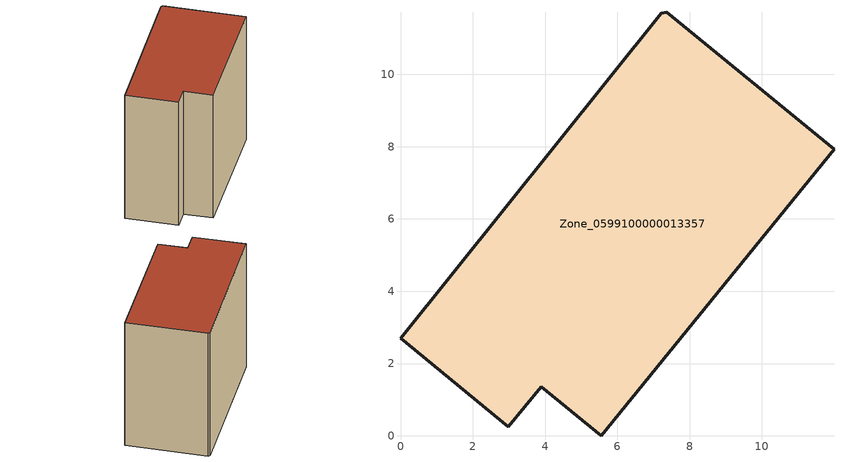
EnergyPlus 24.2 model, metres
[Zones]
Zone_0599100000013357
 floor ground (C_G): 3.9,1.35 2.99,0.25 0,2.7 7.22,11.69 7.37,11.72 11.99,7.93 5.55,0 z0
 wall outside (C_F): 7.22,11.69 0,2.7 2.99,0.25 3.9,1.35 5.55,0 11.99,7.93 7.37,11.72 7.22,11.69 z0:10.26
 roof outside (C_R): 5.55,0 11.99,7.93 7.37,11.72 7.22,11.69 0,2.7 2.99,0.25 3.9,1.35 z10.26
[BUILDING]
Pand.0599100000013357: North Axis=0; Terrain=City; Loads Convergence Tolerance Value=0.04; Temperature Convergence Tolerance Value=0.4; Solar Distribution=FullExterior; Maximum Number of Warmup Days=25; Minimum Number of Warmup Days=1
[Site:Location]
Rotterdam.The.Hague.AP_ZH_NLD Design_Conditions: Latitude=51.96; Longitude=4.45; Time Zone=1; Elevation=-4.5
[SITE:GROUNDTEMPERATURE:BUILDINGSURFACE]
18, 18, 18, 18, 18, 18, 18, 18, 18, 18, 18, 18
[MATERIAL] Thermal Absorptance=0.9; Solar Absorptance=0.7; Visible Absorptance=0.7
Name | Roughness | Thickness | Conductivity | Density | Specific Heat
G.TI.1946 | MediumSmooth | 0.15 | 1 | 540 | 1210
F.TI.1946 | Rough | 0.3 | 0.857143 | 1920 | 840
R.TI.1946 | MediumRough | 0.2 | 0.1 | 1500 | 1000
[CONSTRUCTION]
C_G: G.TI.1946
C_F: F.TI.1946
C_R: R.TI.1946
[ZONE]
Zone_0599100000013357: Type=1; Multiplier=1; Ceiling Height=Autocalculate; Volume=Autocalculate; Floor Area=autocalculate; Part of Total Floor Area=Yes
[ZONEINFILTRATION:DESIGNFLOWRATE]
Infil_Zone_0599100000013357: Zone or ZoneList or Space or SpaceList=Zone_0599100000013357; Schedule=AlwaysOn; Design Flow Rate Calculation Method=Flow/Area; Flow Rate per Floor Area=0.003; Constant Term Coefficient=1; Temperature Term Coefficient=0; Velocity Term Coefficient=0; Velocity Squared Term Coefficient=0
[HVACTEMPLATE:ZONE:IDEALLOADSAIRSYSTEM]
Zone_0599100000013357: Maximum Heating Supply Air Temperature=50; Minimum Cooling Supply Air Temperature=13; Maximum Heating Supply Air Humidity Ratio=0.0156; Minimum Cooling Supply Air Humidity Ratio=0.0077; Heating Limit=NoLimit; Cooling Limit=NoLimit; Dehumidification Control Type=ConstantSensibleHeatRatio; Cooling Sensible Heat Ratio=0.7; Dehumidification Setpoint=60; Humidification Control Type=None; Humidification Setpoint=30; Outdoor Air Method=None; Outdoor Air Flow Rate per Person=0.00944; Outdoor Air Flow Rate per Zone Floor Area=0; Outdoor Air Flow Rate per Zone=0; Demand Controlled Ventilation Type=None; Outdoor Air Economizer Type=NoEconomizer; Heat Recovery Type=None; Sensible Heat Recovery Effectiveness=0.7; Latent Heat Recovery Effectiveness=0.65
[ZONECONTROL:THERMOSTAT]
ThermostatControl_Zone_0599100000013357: Zone or ZoneList=Zone_0599100000013357; Control Type Schedule=DualSetpointControlType; Control 1=Thermostat_Zone_0599100000013357; Temperature Difference Between Cutout And Setpoint=0
[THERMOSTATSETPOINT:DUALSETPOINT]
Thermostat_Zone_0599100000013357: Heating Setpoint Temperature Schedule=HeatingSetpoint_Zone_0599100000013357; Cooling Setpoint Temperature Schedule=CoolingSetpoint_Zone_0599100000013357
[SCHEDULE:COMPACT]
HeatingSetpoint_Zone_0599100000013357: Through: 12/31, For: AllDays, Until: 24:00, 21
CoolingSetpoint_Zone_0599100000013357: Through: 12/31, For: AllDays, Until: 24:00, 24
DualSetpointControlType: Through: 12/31, For: AllDays, Until: 24:00, 4
AlwaysOn: Through: 12/31, For: AllDays, Until: 24:00, 1
